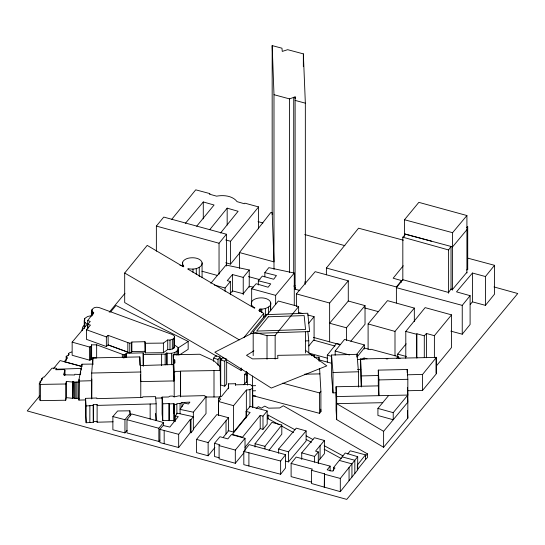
<?xml version="1.0" encoding="UTF-8"?>
<svg xmlns="http://www.w3.org/2000/svg" width="545" height="545" viewBox="0 0 545 545"><rect width="100%" height="100%" fill="white"/><g stroke="black" fill="none" stroke-linecap="round" stroke-linejoin="round"><path stroke-width="0.82" d="M299.832 290.465L295.104 289.191L295.124 96.874L289.518 98.89L273.992 94.701L272.173 45.61L281.963 48.205L282.262 51.407L287.678 49.684L303.347 53.866L305.343 103.169L305.343 284.306M295.104 289.191L295.118 287.072M91.792 316.093C90.089 310.098 93.147 305.854 99.292 307.639L172.104 334.446L173.903 335.502L174.536 336.558L173.787 338.765L169.999 340.094L167.724 339.964L163.391 343.091L145.208 343.289L144.963 341.701L131.856 342.015L131.454 342.832L131.454 352.445L129.758 352.806L108.128 344.958L108.128 335.345L127.823 342.587L129.758 343.2L131.454 342.832M144.963 341.701L145.208 352.894L163.391 352.697L167.724 349.577L169.999 349.699L173.787 348.371L174.536 346.164M156.142 403.838L155.591 396.631L142.715 396.835L142.79 397.455L96.765 398.654L96.826 398L85.517 398.354L85.517 415.167L86.144 422.756L93.331 422.307L93.236 404.663L97.126 404.594L97.112 405.398L156.142 403.838L156.142 420.651L155.591 413.444M113.081 421.789L97.112 422.212L97.126 421.408L93.236 421.476M85.722 399.907L78.916 400.098L79.045 379.259L81.968 364.203L92.977 364.067M78.916 400.098L79.045 379.259M178.174 354.672L177.888 347.383L174.318 344.876M91.703 398.627L91.703 373.032L92.882 357.908L139.813 356.914L140.773 371.99L140.773 397.584M91.676 398.92L91.805 379.061M84.25 328.444L84.25 320.876L84.748 318.444L87.636 316.509L91.526 315.603M93.331 422.307L93.331 405.494L86.144 405.943L85.517 398.354M126.038 357.309L126.174 353.296L143.206 352.833L143.362 366.029M79.366 380.539L79.045 382.045L74.542 382.147L72.798 381.609L72.601 398.306L66.367 397.646L65.727 400.228L40.446 400.643L39.301 399.703L39.301 383.462L40.95 381.813L40.098 381.589L40.098 383.217M82.111 330.733L82.595 327.177L84.189 325.236M65.727 400.228L65.727 383.993L66.367 381.405L72.601 382.072M41.733 380.362L41.733 378.734L43.416 377.024L44.131 377.195L51.952 368.216L55.74 368.079L56.503 368.57L55.713 369.748L64.692 369.571L64.882 370.573L63.513 374.837L74.713 374.974L74.76 374.272L80.653 374.524M72.601 398.306L72.798 381.609M84.25 320.876L84.816 322.19L87.159 324.329L72.151 342.137L72.151 355.272L89.407 360.129L91.233 359.618L91.451 344.869L96.649 344.822L123.879 354.877L126.038 354.025M91.233 359.618L91.635 358.794L91.635 345.659M131.454 352.445L131.856 351.62L131.856 342.015M324.248 487.366L324.439 473.816L311.461 470.281L311.461 483.49L340.305 491.651L357.69 469.906L357.69 456.696L345.251 452.99L333.547 467.617L333.547 470.921M448.61 293.271L448.61 249.957L451.022 246.442L451.022 289.756M175.313 415.93L177.248 413.185L193.352 416.714L191.002 419.561L191.002 432.771L190.307 432.614L178.671 447.527L159.896 442.574L159.896 429.365L163.166 425.475L169.836 427.076L178.276 416.598L175.313 415.93L175.313 420.059M251.354 306.433L251.354 303.054A9.735 5.62 0 0 1 252.172 301.051A9.354 5.402 0 0 1 254.753 299.185A10.048 5.797 0 0 1 261.484 297.883A9.81 5.661 0 0 1 265.585 298.469A9.469 5.47 0 0 1 268.958 300.132A10.13 5.845 0 0 1 270.606 302.352A9.585 5.532 0 0 1 270.661 304.798A9.449 5.457 0 0 1 268.46 307.053A10.914 6.302 0 0 1 265.374 308.429A10.123 5.845 0 0 1 261.811 309.104L260.823 309.097A2.023 1.172 0 0 0 259.836 309.097L258.786 310.534L263.732 313.368L263.732 317.592M87.67 328.553L87.67 320.549L93.774 312.707L92.105 311.352L91.792 310.486M178.671 447.527L178.671 434.317L190.307 419.398L191.002 419.561M243.819 451.451L249.154 444.611L285.573 454.694L285.573 467.91L280.634 474.239L243.819 464.66L243.819 451.451L280.634 461.029L285.573 454.694M239.473 252.553L270.865 212.434L272.173 212.782L273.992 261.873L239.473 252.553L239.473 268.351M255.067 447.043L255.067 443.719L271.894 422.395L281.799 425.005L281.799 434.127L268.985 450.368M327.313 362.098L327.313 355.136L336.565 343.452L340.557 344.556M264.972 448.814L264.972 446.328L281.799 425.005M264.836 276.874L264.836 272.65L268.808 267.649L294.273 273.059L294.273 305.118M252.512 395.588L319.574 413.342L319.574 392.925L320.896 391.262L319.615 368.822M319.574 413.342L320.896 411.679L320.896 391.262M218.491 415.099L218.491 398.586L220.303 396.31L221.427 396.61L228.689 387.57L228.375 383.878L235.406 383.734L235.44 384.825L250.087 384.491L252.614 386.01L252.819 407.149M311.651 482.114L291.112 476.637L291.112 463.427L296.187 457.078L330.12 466.125L330.12 471.078M311.461 470.281L312.401 469.102L291.112 463.427M330.12 466.125L327.184 469.797L332.423 471.193L334.977 467.998L333.547 467.617M347.635 454.101L350.272 450.804L365.484 454.857L365.484 459.585L357.343 469.763L357.343 465.035L365.484 454.857M340.305 491.651L340.305 478.435L357.69 456.696M356.546 354.55L364.285 344.89L344.556 339.419L335.175 351.048L335.175 355.177M357.057 357.03L364.285 348.01L370.396 349.699L370.893 349.229L398.143 356.58L398.143 358.263M159.883 440.183L158.854 441.464L126.985 432.921L126.985 419.711L131.611 413.948L163.486 422.498L163.486 425.795M158.854 441.464L158.854 428.254L163.486 422.498M326.387 274.803L326.387 268.045L358.549 228.198L403.402 240.188M416.537 357.69L416.537 334.242L416.898 333.785L424.296 335.809L426.408 333.472L434.385 335.686L451.526 314.86L425.134 307.618L405.793 331.415L405.793 358.222M209.723 229.69L227.17 208.149L238.111 211.29L220.568 232.988M243.234 294.729L243.234 277.391L249.235 269.973L226.046 265.047L210.833 283.291M246.081 417.974L246.081 411.366L250.141 406.359L267.179 410.957L267.179 424.173L262.983 429.337L260.21 428.588L244.998 447.35M267.179 410.957L262.983 416.128L260.21 415.379L242.505 437.213L232.286 434.454L250.114 412.456L246.081 411.366M403.232 265.769L393.156 278.216L401.549 280.593L401.549 282.283M450.858 331.142L462.242 334.201L462.242 305.377L470.103 295.676L456.519 291.854L472.44 273.031L485.445 276.533L494.519 265.313L467.699 258.126M470.24 304.451L472.44 301.855L485.445 305.357L494.519 294.137L494.519 265.313M462.242 334.201L470.103 324.493L470.103 295.676M171.804 219.26L195.737 189.83L209.982 193.632L209.45 194.163L216.597 196.166C223.484 194.872 232.606 195.682 237.102 201.67L244.33 203.741L244.834 203.156L258.589 206.923L258.589 228.9M308.831 345.946L313.579 340.107L334.977 346.034M396.385 302.986L396.385 286.949L401.549 280.593M216.719 356.239L124.689 302.564L124.689 273.025L147.211 245.393L183.358 266.784L183.754 266.28A2.091 1.206 0 0 0 183.297 265.613A10.696 6.172 0 0 1 182.847 264.952A10.178 5.872 0 0 1 182.67 262.213A9.858 5.688 0 0 1 184.503 259.945A9.551 5.511 0 0 1 187.773 258.35A10.232 5.906 0 0 1 191.431 257.805A10.553 6.097 0 0 1 195.355 258.003A9.428 5.443 0 0 1 198.618 258.998A9.497 5.484 0 0 1 200.935 260.633A9.694 5.593 0 0 1 202.079 262.819L202.079 277.596M225.732 262.785L230.576 264.08L230.576 241.265L258.589 206.923M230.576 264.08L239.562 253.064M253.187 355.619L253.187 331.905L278.318 301.031L298.626 306.542L298.626 313.314M275.15 359.101L275.15 335.386L298.626 306.542M244.616 384.423L244.616 374.463L246.756 371.833M243.962 384.777L246.613 381.52M214.88 447.547L208.136 455.784L196.527 452.616L196.527 439.406L216.849 414.575L228.457 417.736L228.457 430.952L223.321 437.226M228.055 430.557L233.58 432.096L233.58 405.678L246.36 390.056L249.951 389.655L252.819 388.163M208.136 455.784L208.136 442.574L228.457 417.736M233.58 432.096L246.36 416.475L246.36 390.056M156.367 251.211L156.367 226.086L163.759 217.08L226.434 234.234L226.434 266.062M53.39 368.727L60.093 360.558L81.811 366.444L64.255 361.676L67.43 358.024L66.156 356.662L69.263 354.27L68.541 353.753L69.27 352.894L71.688 351.975M196.697 226.202L214.069 205.009L203.285 201.957L185.45 223.266M219.042 274.23L219.042 243.24L226.434 234.234M225.065 291.289L225.065 287.985L230.365 281.533L227.251 280.682L232.483 274.557L243.234 277.391M243.785 337.702L263.732 313.368M191.002 432.771L193.352 429.93L193.346 412.177L206.01 396.76L204.518 395.616L181.213 396.222C178.644 394.982 176.308 397.032 173.739 396.753L172.527 396.052L170.04 396.147L168.494 396.998L162.11 397.107L162.11 413.921L162.771 420.631L174.019 420.481L174.148 421.428L175.531 421.36M242.014 369.401L241.128 370.477L241.128 367.95M193.346 428.99L206.01 413.573L206.01 396.76M308.702 323.253L314.09 316.686L307.612 314.915M110.581 312.026L115.976 305.472L188.168 341.449L188.168 349.331L179.591 354.877M124.955 432.9L124.955 419.691L130.201 413.321L129.826 410.814L117.625 410.984L112.876 416.564L112.876 429.773L124.955 432.9L127.053 430.352M219.042 457.759L214.512 456.512L214.512 443.303L219.948 436.715L227.837 438.882L231.407 434.556L245.025 438.296L245.025 450.681M404.499 236.469L404.499 219.751L418.839 202.359L466.915 215.534L466.915 273.018M243.942 452.82L235.317 463.277L219.09 458.815L219.09 445.606L219.792 444.754L214.512 443.303M235.317 463.277L235.317 450.068L245.025 438.296M397.693 356.989L397.693 354.107L406.161 343.827M436.525 365.75L451.526 347.526L451.526 314.86M407.313 390.758L422.579 390.383L422.579 374.429L436.416 357.397L360.558 358.964L360.558 374.919L361.281 386.786M422.579 390.383L436.429 373.652L436.429 357.697M394.996 355.878L394.996 331.401L414.329 308.089L387.509 300.642L368.1 323.928L368.1 349.25M39.737 395.902L27.25 410.93L346.743 499.39L517.75 293.523L493.995 286.942M109.225 312.244L124.969 293.292M226.666 359.782L226.666 383.932L224.738 386.146L220.725 385.015L220.725 360.034L222.626 357.752L225.855 358.712M301.732 459.476L301.732 452.868L314.431 437.724L324.404 440.483L324.404 453.699L318.13 461.233M324.404 440.483L315.541 451.144L318.307 451.907L318.307 463.468M314.547 462.201L314.547 456.424L318.307 451.907M407.381 387.72L407.837 395.064L393.231 412.654L393.231 419.745L377.923 415.501L377.923 408.409L388.674 395.466M383.612 447.281L407.837 418.11L407.837 379.306L407.224 369.51L378.291 370.116L378.904 379.913L378.904 395.67L378.291 385.874L336.067 386.759L336.067 409.806L336.681 419.602L383.612 447.281L383.612 431.327L407.837 402.156L407.381 394.812M275.641 304.635L275.641 295.356L294.273 273.059M452.575 290.172L452.575 232.688L466.915 215.534M466.915 229.704L452.575 246.865L404.499 233.921L431.551 241.203M466.915 272.221L452.575 289.375L451.022 288.959L448.61 292.474L402.823 279.701L396.385 287.671L462.242 305.377M340.026 344.678L329.636 341.858L329.636 303.027L348.282 280.811L315.167 271.669L296.391 293.884L296.391 306.542M348.282 301.017L329.636 323.24L346.416 327.797L365.027 305.629L348.282 301.017L348.282 280.811M40.098 381.589L42.394 378.864L41.733 378.734M350.796 341.197L365.027 324.248L365.027 305.629M278.624 453.256L278.624 449.053L296.269 428.145L306.113 430.911L306.113 441L288.475 461.908L285.444 461.056M288.475 461.908L288.475 451.819L306.113 430.911M218.014 365.211L218.014 359.38L220.044 356.989L215.806 355.762L213.599 358.133L213.599 361.464M258.31 285.008L258.31 280.791L262.315 276.09L273.699 279.244L276.438 275.545L264.836 272.65M466.745 227.531L467.712 226.393L467.712 269.707M466.745 270.041L467.712 268.91M230.392 293.339L232.483 290.894L243.234 293.728L249.235 286.309L253.316 287.174M143.362 354.536L165.176 354.148L166.634 353.01C170.544 353.855 175.688 353.351 178.174 349.747M218.579 415.528L218.579 401.495L220.752 398.974L218.491 398.586M256.068 408.655L258.296 406.611L261.321 408.178L264.734 406.12L268.644 408.164L279.694 407.946L283.291 405.766L367.487 453.89L367.487 457.493L365.484 459.585M224.738 386.146L224.738 361.165L226.666 358.951M87.806 329.064L87.806 324.261L90.252 321.461L87.67 320.549M127.823 342.587L127.823 352.199L108.183 344.91L106.357 346.531L86.417 339.331L86.417 329.725L90.45 325.133L87.806 324.261M251.667 303.129L251.667 288.789L256.157 283.72L268.106 287.229L270.729 283.884L258.31 280.791M396.712 358.174L398.143 356.58M402.823 280.498L402.823 237.191L405.575 234.241M365.484 455.981L367.487 453.89M106.357 346.531L106.357 336.919L108.128 335.345M367.037 358.808L363.999 358.004L362.514 359.237L357.5 359.482M178.167 347.928L188.168 341.449M268.106 415.106L267.67 415.379L267.67 418.976L268.106 418.71L268.106 415.106L295.015 429.767M253.895 350.851L246.497 355.347L252.512 358.896L277.882 358.419L277.705 355.34L311.474 354.754L311.474 355.776M176.907 413.723L176.832 403.525L180.068 403.552L181.996 402.551L189.912 402.115L188.454 403.995L184.258 403.062L180.068 409.39L193.346 412.177M251.62 333.445L214.853 352.199L271.281 388.06L326.796 365.858L305.316 350.278M72.151 342.137L89.407 346.995L91.233 346.477M293.728 286.071L295.124 285.662M72.798 397.843L74.542 398.388L79.045 398.279M162.11 397.107L162.771 403.818L169.086 403.552L169.107 420.774L169.154 403.954L174.019 403.668L174.148 421.428M174.148 404.615L176.907 404.472M357.5 369.571L360.838 369.408M174.85 372.473L173.671 372.521L174.162 380.914L140.773 381.595L140.344 374.851M253.187 331.905L267.016 335.659L275.15 335.386M305.364 340.897L308.77 340.788L308.77 352.608M251.388 385.792L255.625 385.656M252.233 390.867L255.625 390.758M253.023 395.949L255.557 395.861M173.494 369.823L173.494 359.911L174.707 359.87L174.863 362.888L173.671 362.916L173.671 381.078M140.59 365.559L173.16 364.544L173.439 369.558M56.203 369.244L81.178 368.434L81.178 370.082M336.381 392.802L332.988 392.897L331.544 375.43L331.544 355.02L357.009 354.318L358.453 371.779L358.453 387.093M331.544 355.02L332.988 372.48L358.453 371.779M78.916 381.078L91.676 380.723M360.558 358.964L361.594 375.921L378.475 375.512M407.313 374.803L422.579 374.429M131.856 351.62L144.963 351.314M91.703 373.032L140.773 371.99M173.181 364.666L173.181 354.761L199.695 354.243L214.022 360.79L220.255 366.812L220.48 396.923L204.811 397.032M180.593 396.685L180.593 371.091L220.48 370.498M173.671 362.916L174.189 371.418L180.606 371.288L180.606 396.883M378.904 379.913L407.837 379.306M155.795 398.102L162.478 397.966M336.067 386.759L336.681 396.556L407.837 395.064M336.067 393.851L336.681 403.647L382.801 402.68M314.887 357.261L318.954 357.186L319.193 361.362M386.173 358.889L387.849 358.855M304.744 374.183L319.908 373.89M39.301 383.462L40.446 384.409L65.727 383.993M91.451 344.869L91.451 358.004L96.649 357.963L96.649 344.822M112.876 416.564L124.955 419.691M405.793 331.415L416.537 334.242M255.067 443.719L264.972 446.328M282.678 383.155L319.574 392.925M159.896 429.365L178.671 434.317M324.248 474.157L340.305 478.435M225.732 239.964L230.576 241.265M342.137 456.873L354.836 460.273L354.836 473.482M126.985 419.711L158.854 428.254M295.104 100.403L305.343 103.169M404.499 219.751L452.575 232.688M326.387 268.045L396.385 286.949M248.513 276.608L260.019 279.714M364.646 307.918L378.482 311.658M311.393 354.884L314.336 355.681L314.485 357.132M244.616 374.463L246.953 375.096M156.367 226.086L219.042 243.24M179.973 265.211L183.229 266.103M201.95 271.226L217.414 275.457M298.694 312.476L302.748 313.579M196.527 439.406L208.136 442.574M296.391 293.884L329.636 303.027M251.667 288.789L275.641 295.356M214.396 285.062L225.065 287.985M313.423 337.396L329.636 341.858M335.175 351.048L349.44 354.965M327.313 355.136L331.244 356.212M308.899 353.106L327.313 358.16M318.505 359.686L331.244 363.181M339.31 460.416L351.941 463.884L351.941 477.093M219.09 445.606L235.317 450.068M258.058 221.617L262.976 222.98M304.75 234.548L344.896 245.666M377.923 408.409L393.231 412.654M301.732 452.868L314.547 456.424M402.823 237.191L448.61 249.957M368.1 323.928L394.996 331.401M397.693 354.107L406.475 356.546M398.49 357.929L400.091 358.372M218.579 401.495L233.58 405.678M220.725 360.034L224.738 361.165M213.599 358.133L218.014 359.38M278.624 449.053L288.475 451.819M86.417 329.725L106.357 336.919M436.429 373.652L436.02 373.161L436.02 357.207M306.229 435.877L312.959 439.543M324.166 445.653L342.859 455.831M268.106 418.71L279.319 424.821M281.561 426.04L293.523 432.56M306.229 439.481L311.461 442.329M324.166 449.25L341.361 458.618M124.689 273.025L239.296 339.869M220.194 358.269L221.931 359.284M227.142 362.323L241.033 370.423M336.681 403.647L383.612 431.327M253.534 307.114L254.202 307.496A1.008 0.586 0 0 1 254.869 307.877L254.563 308.259L187.739 269.032L188.107 268.705A0.933 0.538 0 0 1 188.938 268.821L189.769 268.93A12.903 7.453 0 0 0 192.998 269.073A9.592 5.539 0 0 0 196.282 268.562A10.3 5.947 0 0 0 199.252 267.275A10.553 6.09 0 0 0 201.187 265.667A9.728 5.62 0 0 0 202.079 262.819M82.111 329.16L82.547 330.1M91.451 358.004L91.635 358.794M93.236 404.663L93.331 405.494M307.802 331.101L308.77 340.788M407.381 410.76L407.837 418.11M173.181 354.761L173.494 359.911M320.753 409.186L320.896 411.679M169.086 403.552L169.107 403.961M304.934 281.758L305.002 283.454M485.445 276.533L485.445 305.357M472.44 273.031L472.44 301.855M436.416 357.397L436.416 373.345M434.385 335.686L434.385 357.466M426.408 333.472L426.408 357.758M424.296 335.809L424.296 357.588M416.898 333.785L416.898 358.079M414.329 308.089L414.329 321.598M407.224 369.51L407.224 372.828M378.291 370.116L378.291 385.874M364.285 344.89L364.285 349.018M363.999 358.004L363.999 359.686M361.594 375.921L361.594 386.841M357.009 354.318L357.009 356.866M349.059 467.487L349.059 480.697M346.416 327.797L346.416 340.489M336.681 396.556L336.681 419.602M332.988 372.48L332.988 392.897M324.439 473.816L324.439 487.026M320.065 445.701L320.065 458.91M318.954 357.186L318.954 359.741M314.336 355.681L314.336 357.343M314.09 316.686L314.09 340.625M305.547 331.994L305.547 353.017M303.347 53.866L303.347 66.619M295.124 96.874L295.124 98.57M293.728 97.283L293.707 273.617M289.518 98.89L289.518 272.377M280.634 461.029L280.634 474.239M273.992 94.701L273.992 269.359M272.173 45.61L272.173 214.444M270.661 304.798L270.661 310.711M270.606 302.352L270.606 310.793M268.46 307.053L268.46 313.804M267.016 335.659L267.016 359.25M265.374 308.429L265.374 316.025M262.983 416.128L262.983 429.337M261.811 309.104L261.811 312.476M260.823 309.097L260.823 311.631M260.21 415.379L260.21 428.588M259.836 309.097L259.836 311.624M252.614 386.01L252.614 407.476M252.512 376.023L252.512 386.228M249.951 389.655L249.951 406.992M249.235 269.973L249.235 287.31M248.895 452.766L248.895 465.982M247.594 372.494L247.594 385.138M246.497 371.622L246.497 382.679M235.406 383.734L235.406 385.39M232.483 274.557L232.483 291.902M230.365 281.533L230.365 294.743M228.375 383.878L228.375 388.83M227.17 208.149L227.17 225.051M226.025 420.713L226.025 433.922M220.255 366.812L220.255 370.116M220.044 356.989L220.044 370.021M214.001 370.437L214.008 397.019M203.285 201.957L203.285 218.858M199.252 267.275L199.252 276.56M196.282 268.562L196.282 274.469M192.998 269.073L192.998 272.452M190.307 419.398L190.307 432.614M182.847 264.952L182.847 266.641M182.67 262.213L182.67 266.43M181.996 402.551L181.996 406.754M180.068 403.552L180.068 413.635M178.263 348.582L178.263 355.149M176.921 351.198L176.921 355.306M174.884 352.499L174.884 354.965M174.707 359.87L174.707 363.174M174.536 336.558L174.516 347.213M174.189 371.418L174.189 397.012M174.019 403.668L174.019 420.481M173.787 338.765L173.787 348.371M173.739 404.322L173.739 413.566M172.343 339.508L172.343 349.113M171.498 353.303L171.498 364.803M169.999 340.094L169.999 349.699M167.724 339.964L167.724 349.577M167.213 353.283L167.213 364.775M166.634 353.01L166.634 364.51M165.176 354.148L165.176 364.816M164.174 430.495L164.174 443.705M163.391 343.091L163.391 352.697M162.771 403.818L162.771 420.631M161.613 354.148L161.613 365.647M150.148 403.995L150.148 419.125M145.208 343.289L145.208 352.894M143.206 352.833L143.206 365.968M139.813 356.914L139.813 365.17M130.201 413.321L130.201 415.794M129.758 343.2L129.758 352.806M129.826 410.814L129.826 412.463M126.174 353.296L126.174 357.404M124.921 354.727L124.921 357.193M123.879 354.877L123.879 358.16M122.332 354.413L122.332 357.697M97.126 404.594L97.112 422.212M92.868 312.183L92.868 314.581M92.882 357.908L92.882 364.516M92.105 311.352L92.105 315.357M91.942 309.587L91.942 315.194M90.381 346.886L90.381 360.027M89.877 405.562L89.83 422.654M89.407 346.995L89.407 360.129M86.144 405.943L86.144 422.756M84.816 322.19L84.816 327.116M84.748 318.444L84.4 327.933L84.4 319.527M81.968 364.203L81.968 366.69M80.653 371.738L80.653 373.393M77.002 381.895L77.002 398.129M75.782 382.168L75.782 398.402M74.542 382.147L74.542 398.388M73.268 381.684L73.268 397.925M68.541 353.753L68.541 355.408M66.749 356.028L66.749 358.508M66.367 381.405L66.367 397.646M66.156 356.662L66.156 360.79M64.882 370.573L64.882 375.444M64.692 369.571L64.692 375.253M40.446 384.409L40.446 400.643M253.514 307.121A10.089 5.825 0 0 1 251.374 303.054M265.776 314.635L250.393 333.533L309.621 331.571L307.796 313.239L265.776 314.635M268.29 316.781L256.647 331.094L305.547 329.473L304.165 315.596L268.29 316.781"/></g></svg>
